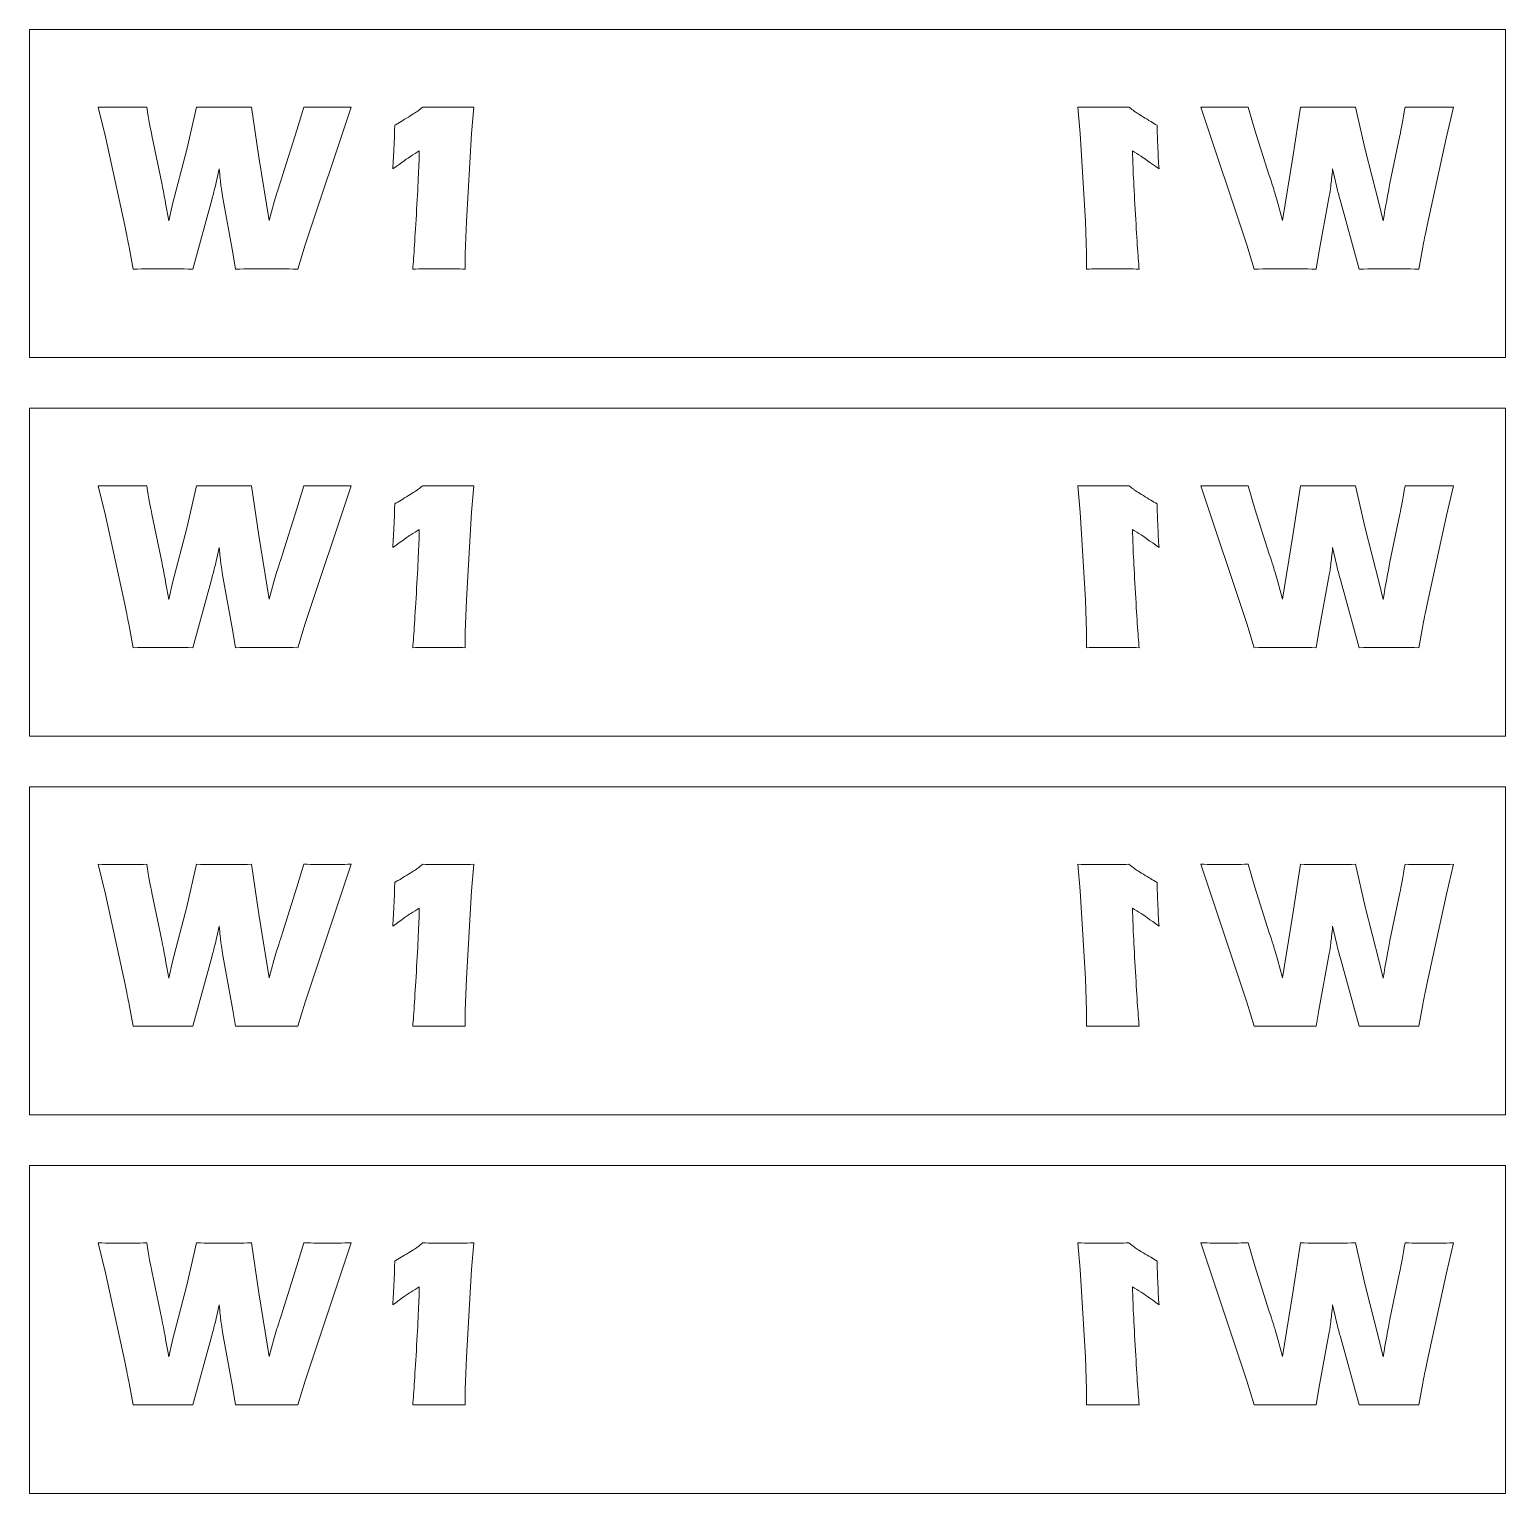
# Model space of a CAD drawing. Header units: millimetres. Extents: x 19 to 160, y -62 to -17.
# Drawn here: x 67.27 to 112.27, y -62.01 to -17.38 of the extents above; entities that cross this region are included whole.
import ezdxf

# ---------------------------------------------------------------- set-up
doc = ezdxf.new("R2010")
doc.units = ezdxf.units.MM
doc.header["$MEASUREMENT"] = 0
doc.layers.add('Layer 1', color=7, linetype='Continuous', lineweight=0)

# ---------------------------------------------------------------- blocks, each defined once
blk = doc.blocks.new('Block_8')
at = {"layer": 'Layer 1', "color": 250, "lineweight": 18, "true_color": 0x231f20}
for points, knots in [([(70.425, -24.686), (70.425, -24.686), (70.302, -24.02), (70.302, -24.02), (70.273, -23.864), (70.228, -23.644), (70.168, -23.362), (70.168, -23.362), (69.578, -20.66), (69.578, -20.66), (69.578, -20.66), (69.364, -19.748), (69.364, -19.748), (69.668, -19.753), (69.915, -19.756), (70.103, -19.756), (70.315, -19.756), (70.561, -19.753), (70.841, -19.748), (70.906, -20.141), (70.958, -20.43), (70.997, -20.613), (70.997, -20.613), (71.301, -22.071), (71.301, -22.071), (71.364, -22.384), (71.434, -22.766), (71.511, -23.217), (71.511, -23.217), (71.63, -22.711), (71.63, -22.711), (71.63, -22.711), (72.06, -21.04), (72.06, -21.04), (72.06, -21.04), (72.356, -19.748), (72.356, -19.748), (72.686, -19.753), (72.966, -19.756), (73.195, -19.756), (73.443, -19.756), (73.722, -19.753), (74.031, -19.748), (74.031, -19.748), (74.259, -21.271), (74.259, -21.271), (74.259, -21.271), (74.575, -23.21), (74.575, -23.21), (74.575, -23.21), (74.716, -22.678), (74.716, -22.678), (74.743, -22.587), (74.77, -22.494), (74.799, -22.4), (74.828, -22.306), (74.888, -22.119), (74.98, -21.839), (74.98, -21.839), (75.421, -20.45), (75.421, -20.45), (75.421, -20.45), (75.627, -19.748), (75.627, -19.748), (75.919, -19.751), (76.16, -19.752), (76.35, -19.752), (76.564, -19.752), (76.804, -19.751), (77.069, -19.748), (77.069, -19.748), (75.667, -23.952), (75.667, -23.952), (75.667, -23.952), (75.443, -24.686), (75.443, -24.686), (75.081, -24.681), (74.765, -24.679), (74.495, -24.679), (74.21, -24.679), (73.895, -24.681), (73.551, -24.686), (73.551, -24.686), (73.467, -24.19), (73.467, -24.19), (73.467, -24.19), (73.15, -22.465), (73.15, -22.465), (73.133, -22.361), (73.118, -22.255), (73.104, -22.145), (73.091, -22.035), (73.073, -21.864), (73.048, -21.633), (73.048, -21.633), (72.922, -22.194), (72.922, -22.194), (72.89, -22.319), (72.858, -22.446), (72.824, -22.573), (72.824, -22.573), (72.241, -24.686), (72.241, -24.686), (71.877, -24.681), (71.574, -24.679), (71.333, -24.679), (71.077, -24.679), (70.775, -24.681), (70.425, -24.686)], [0, 0, 0, 0, 1, 1, 1, 2, 2, 2, 3, 3, 3, 4, 4, 4, 5, 5, 5, 6, 6, 6, 7, 7, 7, 8, 8, 8, 9, 9, 9, 10, 10, 10, 11, 11, 11, 12, 12, 12, 13, 13, 13, 14, 14, 14, 15, 15, 15, 16, 16, 16, 17, 17, 17, 18, 18, 18, 19, 19, 19, 20, 20, 20, 21, 21, 21, 22, 22, 22, 23, 23, 23, 24, 24, 24, 25, 25, 25, 26, 26, 26, 27, 27, 27, 28, 28, 28, 29, 29, 29, 30, 30, 30, 31, 31, 31, 32, 32, 32, 33, 33, 33, 34, 34, 34, 35, 35, 35, 36, 36, 36, 36]), ([(78.95, -24.686), (78.981, -24.312), (79.021, -23.708), (79.069, -22.874), (79.117, -22.039), (79.144, -21.442), (79.151, -21.083), (79.062, -21.139), (78.976, -21.193), (78.891, -21.248), (78.807, -21.302), (78.624, -21.43), (78.343, -21.633), (78.357, -21.428), (78.37, -21.188), (78.382, -20.911), (78.394, -20.635), (78.4, -20.432), (78.4, -20.302), (78.523, -20.232), (78.662, -20.149), (78.817, -20.052), (78.972, -19.956), (79.067, -19.895), (79.102, -19.869), (79.137, -19.844), (79.189, -19.804), (79.259, -19.748), (79.474, -19.753), (79.722, -19.756), (80.002, -19.756), (80.267, -19.756), (80.539, -19.753), (80.817, -19.748), (80.817, -19.748), (80.744, -20.555), (80.744, -20.555), (80.744, -20.555), (80.588, -23.232), (80.588, -23.232), (80.588, -23.232), (80.552, -24.216), (80.552, -24.216), (80.552, -24.216), (80.552, -24.686), (80.552, -24.686), (80.347, -24.681), (80.098, -24.679), (79.804, -24.679), (79.461, -24.679), (79.177, -24.681), (78.95, -24.686)], [0, 0, 0, 0, 1, 1, 1, 2, 2, 2, 3, 3, 3, 4, 4, 4, 5, 5, 5, 6, 6, 6, 7, 7, 7, 8, 8, 8, 9, 9, 9, 10, 10, 10, 11, 11, 11, 12, 12, 12, 13, 13, 13, 14, 14, 14, 15, 15, 15, 16, 16, 16, 17, 17, 17, 17])]:
    blk.add_open_spline(points, degree=3, knots=knots, dxfattribs=at)
blk = doc.blocks.new('Block_9')
at = {"layer": 'Layer 1', "color": 250, "lineweight": 18, "true_color": 0x231f20}
for points, knots in [([(100.242, -24.679), (99.947, -24.679), (99.698, -24.681), (99.493, -24.686), (99.493, -24.686), (99.493, -24.216), (99.493, -24.216), (99.493, -24.216), (99.457, -23.232), (99.457, -23.232), (99.457, -23.232), (99.301, -20.555), (99.301, -20.555), (99.301, -20.555), (99.228, -19.748), (99.228, -19.748), (99.506, -19.753), (99.778, -19.756), (100.044, -19.756), (100.324, -19.756), (100.571, -19.753), (100.786, -19.748), (100.856, -19.804), (100.908, -19.844), (100.943, -19.869), (100.978, -19.895), (101.073, -19.956), (101.228, -20.052), (101.383, -20.149), (101.522, -20.232), (101.645, -20.302), (101.645, -20.432), (101.651, -20.635), (101.663, -20.911), (101.675, -21.188), (101.688, -21.428), (101.703, -21.633), (101.421, -21.43), (101.238, -21.302), (101.154, -21.248), (101.07, -21.193), (100.983, -21.139), (100.894, -21.083), (100.901, -21.442), (100.929, -22.039), (100.976, -22.874), (101.024, -23.708), (101.064, -24.312), (101.095, -24.686), (100.868, -24.681), (100.584, -24.679), (100.242, -24.679)], [0, 0, 0, 0, 1, 1, 1, 2, 2, 2, 3, 3, 3, 4, 4, 4, 5, 5, 5, 6, 6, 6, 7, 7, 7, 8, 8, 8, 9, 9, 9, 10, 10, 10, 11, 11, 11, 12, 12, 12, 13, 13, 13, 14, 14, 14, 15, 15, 15, 16, 16, 16, 17, 17, 17, 17]), ([(108.712, -24.679), (108.471, -24.679), (108.168, -24.681), (107.804, -24.686), (107.804, -24.686), (107.221, -22.573), (107.221, -22.573), (107.187, -22.446), (107.155, -22.319), (107.123, -22.194), (107.123, -22.194), (106.997, -21.633), (106.997, -21.633), (106.973, -21.864), (106.954, -22.035), (106.941, -22.145), (106.927, -22.255), (106.912, -22.361), (106.895, -22.465), (106.895, -22.465), (106.578, -24.19), (106.578, -24.19), (106.578, -24.19), (106.495, -24.686), (106.495, -24.686), (106.15, -24.681), (105.835, -24.679), (105.55, -24.679), (105.28, -24.679), (104.964, -24.681), (104.603, -24.686), (104.603, -24.686), (104.378, -23.952), (104.378, -23.952), (104.378, -23.952), (102.976, -19.748), (102.976, -19.748), (103.241, -19.751), (103.481, -19.752), (103.695, -19.752), (103.886, -19.752), (104.127, -19.751), (104.418, -19.748), (104.418, -19.748), (104.624, -20.45), (104.624, -20.45), (104.624, -20.45), (105.065, -21.839), (105.065, -21.839), (105.157, -22.119), (105.217, -22.306), (105.246, -22.4), (105.275, -22.494), (105.303, -22.587), (105.329, -22.678), (105.329, -22.678), (105.47, -23.21), (105.47, -23.21), (105.47, -23.21), (105.786, -21.271), (105.786, -21.271), (105.786, -21.271), (106.015, -19.748), (106.015, -19.748), (106.323, -19.753), (106.602, -19.756), (106.85, -19.756), (107.079, -19.756), (107.359, -19.753), (107.689, -19.748), (107.689, -19.748), (107.985, -21.04), (107.985, -21.04), (107.985, -21.04), (108.415, -22.711), (108.415, -22.711), (108.415, -22.711), (108.534, -23.217), (108.534, -23.217), (108.611, -22.766), (108.681, -22.384), (108.744, -22.071), (108.744, -22.071), (109.048, -20.613), (109.048, -20.613), (109.087, -20.43), (109.139, -20.141), (109.204, -19.748), (109.484, -19.753), (109.73, -19.756), (109.942, -19.756), (110.131, -19.756), (110.377, -19.753), (110.681, -19.748), (110.681, -19.748), (110.467, -20.66), (110.467, -20.66), (110.467, -20.66), (109.877, -23.362), (109.877, -23.362), (109.817, -23.644), (109.772, -23.864), (109.743, -24.02), (109.743, -24.02), (109.62, -24.686), (109.62, -24.686), (109.27, -24.681), (108.968, -24.679), (108.712, -24.679)], [0, 0, 0, 0, 1, 1, 1, 2, 2, 2, 3, 3, 3, 4, 4, 4, 5, 5, 5, 6, 6, 6, 7, 7, 7, 8, 8, 8, 9, 9, 9, 10, 10, 10, 11, 11, 11, 12, 12, 12, 13, 13, 13, 14, 14, 14, 15, 15, 15, 16, 16, 16, 17, 17, 17, 18, 18, 18, 19, 19, 19, 20, 20, 20, 21, 21, 21, 22, 22, 22, 23, 23, 23, 24, 24, 24, 25, 25, 25, 26, 26, 26, 27, 27, 27, 28, 28, 28, 29, 29, 29, 30, 30, 30, 31, 31, 31, 32, 32, 32, 33, 33, 33, 34, 34, 34, 35, 35, 35, 36, 36, 36, 36])]:
    blk.add_open_spline(points, degree=3, knots=knots, dxfattribs=at)
blk = doc.blocks.new('Block_10')
at = {"layer": 'Layer 1', "color": 250, "lineweight": 18, "true_color": 0x231f20}
for points, knots in [([(70.425, -36.227), (70.425, -36.227), (70.302, -35.561), (70.302, -35.561), (70.273, -35.404), (70.228, -35.185), (70.168, -34.903), (70.168, -34.903), (69.578, -32.2), (69.578, -32.2), (69.578, -32.2), (69.364, -31.289), (69.364, -31.289), (69.668, -31.294), (69.915, -31.296), (70.103, -31.296), (70.315, -31.296), (70.561, -31.294), (70.841, -31.289), (70.906, -31.682), (70.958, -31.97), (70.997, -32.153), (70.997, -32.153), (71.301, -33.611), (71.301, -33.611), (71.364, -33.925), (71.434, -34.307), (71.511, -34.758), (71.511, -34.758), (71.63, -34.251), (71.63, -34.251), (71.63, -34.251), (72.06, -32.58), (72.06, -32.58), (72.06, -32.58), (72.356, -31.289), (72.356, -31.289), (72.686, -31.294), (72.966, -31.296), (73.195, -31.296), (73.443, -31.296), (73.722, -31.294), (74.031, -31.289), (74.031, -31.289), (74.259, -32.812), (74.259, -32.812), (74.259, -32.812), (74.575, -34.751), (74.575, -34.751), (74.575, -34.751), (74.716, -34.219), (74.716, -34.219), (74.743, -34.127), (74.77, -34.034), (74.799, -33.94), (74.828, -33.846), (74.888, -33.659), (74.98, -33.38), (74.98, -33.38), (75.421, -31.991), (75.421, -31.991), (75.421, -31.991), (75.627, -31.289), (75.627, -31.289), (75.919, -31.291), (76.16, -31.292), (76.35, -31.292), (76.564, -31.292), (76.804, -31.291), (77.069, -31.289), (77.069, -31.289), (75.667, -35.492), (75.667, -35.492), (75.667, -35.492), (75.443, -36.227), (75.443, -36.227), (75.081, -36.222), (74.765, -36.219), (74.495, -36.219), (74.21, -36.219), (73.895, -36.222), (73.551, -36.227), (73.551, -36.227), (73.467, -35.731), (73.467, -35.731), (73.467, -35.731), (73.15, -34.006), (73.15, -34.006), (73.133, -33.902), (73.118, -33.795), (73.104, -33.685), (73.091, -33.576), (73.073, -33.405), (73.048, -33.174), (73.048, -33.174), (72.922, -33.734), (72.922, -33.734), (72.89, -33.86), (72.858, -33.986), (72.824, -34.114), (72.824, -34.114), (72.241, -36.227), (72.241, -36.227), (71.877, -36.222), (71.574, -36.219), (71.333, -36.219), (71.077, -36.219), (70.775, -36.222), (70.425, -36.227)], [0, 0, 0, 0, 1, 1, 1, 2, 2, 2, 3, 3, 3, 4, 4, 4, 5, 5, 5, 6, 6, 6, 7, 7, 7, 8, 8, 8, 9, 9, 9, 10, 10, 10, 11, 11, 11, 12, 12, 12, 13, 13, 13, 14, 14, 14, 15, 15, 15, 16, 16, 16, 17, 17, 17, 18, 18, 18, 19, 19, 19, 20, 20, 20, 21, 21, 21, 22, 22, 22, 23, 23, 23, 24, 24, 24, 25, 25, 25, 26, 26, 26, 27, 27, 27, 28, 28, 28, 29, 29, 29, 30, 30, 30, 31, 31, 31, 32, 32, 32, 33, 33, 33, 34, 34, 34, 35, 35, 35, 36, 36, 36, 36]), ([(78.95, -36.227), (78.981, -35.853), (79.021, -35.249), (79.069, -34.414), (79.117, -33.58), (79.144, -32.983), (79.151, -32.624), (79.062, -32.679), (78.976, -32.734), (78.891, -32.788), (78.807, -32.842), (78.624, -32.971), (78.343, -33.174), (78.357, -32.969), (78.37, -32.728), (78.382, -32.452), (78.394, -32.176), (78.4, -31.973), (78.4, -31.842), (78.523, -31.772), (78.662, -31.689), (78.817, -31.593), (78.972, -31.496), (79.067, -31.435), (79.102, -31.41), (79.137, -31.385), (79.189, -31.344), (79.259, -31.289), (79.474, -31.294), (79.722, -31.296), (80.002, -31.296), (80.267, -31.296), (80.539, -31.294), (80.817, -31.289), (80.817, -31.289), (80.744, -32.096), (80.744, -32.096), (80.744, -32.096), (80.588, -34.772), (80.588, -34.772), (80.588, -34.772), (80.552, -35.756), (80.552, -35.756), (80.552, -35.756), (80.552, -36.227), (80.552, -36.227), (80.347, -36.222), (80.098, -36.219), (79.804, -36.219), (79.461, -36.219), (79.177, -36.222), (78.95, -36.227)], [0, 0, 0, 0, 1, 1, 1, 2, 2, 2, 3, 3, 3, 4, 4, 4, 5, 5, 5, 6, 6, 6, 7, 7, 7, 8, 8, 8, 9, 9, 9, 10, 10, 10, 11, 11, 11, 12, 12, 12, 13, 13, 13, 14, 14, 14, 15, 15, 15, 16, 16, 16, 17, 17, 17, 17])]:
    blk.add_open_spline(points, degree=3, knots=knots, dxfattribs=at)
blk = doc.blocks.new('Block_11')
at = {"layer": 'Layer 1', "color": 250, "lineweight": 18, "true_color": 0x231f20}
for points, knots in [([(100.242, -36.219), (99.947, -36.219), (99.698, -36.222), (99.493, -36.227), (99.493, -36.227), (99.493, -35.756), (99.493, -35.756), (99.493, -35.756), (99.457, -34.772), (99.457, -34.772), (99.457, -34.772), (99.301, -32.096), (99.301, -32.096), (99.301, -32.096), (99.228, -31.289), (99.228, -31.289), (99.506, -31.294), (99.778, -31.296), (100.044, -31.296), (100.324, -31.296), (100.571, -31.294), (100.786, -31.289), (100.856, -31.344), (100.908, -31.385), (100.943, -31.41), (100.978, -31.435), (101.073, -31.496), (101.228, -31.593), (101.383, -31.689), (101.522, -31.772), (101.645, -31.842), (101.645, -31.973), (101.651, -32.176), (101.663, -32.452), (101.675, -32.728), (101.688, -32.969), (101.703, -33.174), (101.421, -32.971), (101.238, -32.842), (101.154, -32.788), (101.07, -32.734), (100.983, -32.679), (100.894, -32.624), (100.901, -32.983), (100.929, -33.58), (100.976, -34.414), (101.024, -35.249), (101.064, -35.853), (101.095, -36.227), (100.868, -36.222), (100.584, -36.219), (100.242, -36.219)], [0, 0, 0, 0, 1, 1, 1, 2, 2, 2, 3, 3, 3, 4, 4, 4, 5, 5, 5, 6, 6, 6, 7, 7, 7, 8, 8, 8, 9, 9, 9, 10, 10, 10, 11, 11, 11, 12, 12, 12, 13, 13, 13, 14, 14, 14, 15, 15, 15, 16, 16, 16, 17, 17, 17, 17]), ([(108.712, -36.219), (108.471, -36.219), (108.168, -36.222), (107.804, -36.227), (107.804, -36.227), (107.221, -34.114), (107.221, -34.114), (107.187, -33.986), (107.155, -33.86), (107.123, -33.734), (107.123, -33.734), (106.997, -33.174), (106.997, -33.174), (106.973, -33.405), (106.954, -33.576), (106.941, -33.685), (106.927, -33.795), (106.912, -33.902), (106.895, -34.006), (106.895, -34.006), (106.578, -35.731), (106.578, -35.731), (106.578, -35.731), (106.495, -36.227), (106.495, -36.227), (106.15, -36.222), (105.835, -36.219), (105.55, -36.219), (105.28, -36.219), (104.964, -36.222), (104.603, -36.227), (104.603, -36.227), (104.378, -35.492), (104.378, -35.492), (104.378, -35.492), (102.976, -31.289), (102.976, -31.289), (103.241, -31.291), (103.481, -31.292), (103.695, -31.292), (103.886, -31.292), (104.127, -31.291), (104.418, -31.289), (104.418, -31.289), (104.624, -31.991), (104.624, -31.991), (104.624, -31.991), (105.065, -33.38), (105.065, -33.38), (105.157, -33.659), (105.217, -33.846), (105.246, -33.94), (105.275, -34.034), (105.303, -34.127), (105.329, -34.219), (105.329, -34.219), (105.47, -34.751), (105.47, -34.751), (105.47, -34.751), (105.786, -32.812), (105.786, -32.812), (105.786, -32.812), (106.015, -31.289), (106.015, -31.289), (106.323, -31.294), (106.602, -31.296), (106.85, -31.296), (107.079, -31.296), (107.359, -31.294), (107.689, -31.289), (107.689, -31.289), (107.985, -32.58), (107.985, -32.58), (107.985, -32.58), (108.415, -34.251), (108.415, -34.251), (108.415, -34.251), (108.534, -34.758), (108.534, -34.758), (108.611, -34.307), (108.681, -33.925), (108.744, -33.611), (108.744, -33.611), (109.048, -32.153), (109.048, -32.153), (109.087, -31.97), (109.139, -31.682), (109.204, -31.289), (109.484, -31.294), (109.73, -31.296), (109.942, -31.296), (110.131, -31.296), (110.377, -31.294), (110.681, -31.289), (110.681, -31.289), (110.467, -32.2), (110.467, -32.2), (110.467, -32.2), (109.877, -34.903), (109.877, -34.903), (109.817, -35.185), (109.772, -35.404), (109.743, -35.561), (109.743, -35.561), (109.62, -36.227), (109.62, -36.227), (109.27, -36.222), (108.968, -36.219), (108.712, -36.219)], [0, 0, 0, 0, 1, 1, 1, 2, 2, 2, 3, 3, 3, 4, 4, 4, 5, 5, 5, 6, 6, 6, 7, 7, 7, 8, 8, 8, 9, 9, 9, 10, 10, 10, 11, 11, 11, 12, 12, 12, 13, 13, 13, 14, 14, 14, 15, 15, 15, 16, 16, 16, 17, 17, 17, 18, 18, 18, 19, 19, 19, 20, 20, 20, 21, 21, 21, 22, 22, 22, 23, 23, 23, 24, 24, 24, 25, 25, 25, 26, 26, 26, 27, 27, 27, 28, 28, 28, 29, 29, 29, 30, 30, 30, 31, 31, 31, 32, 32, 32, 33, 33, 33, 34, 34, 34, 35, 35, 35, 36, 36, 36, 36])]:
    blk.add_open_spline(points, degree=3, knots=knots, dxfattribs=at)
blk = doc.blocks.new('Block_12')
at = {"layer": 'Layer 1', "color": 250, "lineweight": 18, "true_color": 0x231f20}
for points, knots in [([(70.425, -47.767), (70.425, -47.767), (70.302, -47.102), (70.302, -47.102), (70.273, -46.945), (70.228, -46.725), (70.168, -46.443), (70.168, -46.443), (69.578, -43.741), (69.578, -43.741), (69.578, -43.741), (69.364, -42.829), (69.364, -42.829), (69.668, -42.834), (69.915, -42.837), (70.103, -42.837), (70.315, -42.837), (70.561, -42.834), (70.841, -42.829), (70.906, -43.223), (70.958, -43.511), (70.997, -43.694), (70.997, -43.694), (71.301, -45.152), (71.301, -45.152), (71.364, -45.465), (71.434, -45.848), (71.511, -46.298), (71.511, -46.298), (71.63, -45.792), (71.63, -45.792), (71.63, -45.792), (72.06, -44.121), (72.06, -44.121), (72.06, -44.121), (72.356, -42.829), (72.356, -42.829), (72.686, -42.834), (72.966, -42.837), (73.195, -42.837), (73.443, -42.837), (73.722, -42.834), (74.031, -42.829), (74.031, -42.829), (74.259, -44.352), (74.259, -44.352), (74.259, -44.352), (74.575, -46.291), (74.575, -46.291), (74.575, -46.291), (74.716, -45.759), (74.716, -45.759), (74.743, -45.668), (74.77, -45.575), (74.799, -45.481), (74.828, -45.387), (74.888, -45.2), (74.98, -44.92), (74.98, -44.92), (75.421, -43.531), (75.421, -43.531), (75.421, -43.531), (75.627, -42.829), (75.627, -42.829), (75.919, -42.832), (76.16, -42.833), (76.35, -42.833), (76.564, -42.833), (76.804, -42.832), (77.069, -42.829), (77.069, -42.829), (75.667, -47.033), (75.667, -47.033), (75.667, -47.033), (75.443, -47.767), (75.443, -47.767), (75.081, -47.762), (74.765, -47.76), (74.495, -47.76), (74.21, -47.76), (73.895, -47.762), (73.551, -47.767), (73.551, -47.767), (73.467, -47.272), (73.467, -47.272), (73.467, -47.272), (73.15, -45.546), (73.15, -45.546), (73.133, -45.442), (73.118, -45.336), (73.104, -45.226), (73.091, -45.116), (73.073, -44.946), (73.048, -44.714), (73.048, -44.714), (72.922, -45.275), (72.922, -45.275), (72.89, -45.4), (72.858, -45.527), (72.824, -45.655), (72.824, -45.655), (72.241, -47.767), (72.241, -47.767), (71.877, -47.762), (71.574, -47.76), (71.333, -47.76), (71.077, -47.76), (70.775, -47.762), (70.425, -47.767)], [0, 0, 0, 0, 1, 1, 1, 2, 2, 2, 3, 3, 3, 4, 4, 4, 5, 5, 5, 6, 6, 6, 7, 7, 7, 8, 8, 8, 9, 9, 9, 10, 10, 10, 11, 11, 11, 12, 12, 12, 13, 13, 13, 14, 14, 14, 15, 15, 15, 16, 16, 16, 17, 17, 17, 18, 18, 18, 19, 19, 19, 20, 20, 20, 21, 21, 21, 22, 22, 22, 23, 23, 23, 24, 24, 24, 25, 25, 25, 26, 26, 26, 27, 27, 27, 28, 28, 28, 29, 29, 29, 30, 30, 30, 31, 31, 31, 32, 32, 32, 33, 33, 33, 34, 34, 34, 35, 35, 35, 36, 36, 36, 36]), ([(78.95, -47.767), (78.981, -47.393), (79.021, -46.789), (79.069, -45.955), (79.117, -45.12), (79.144, -44.524), (79.151, -44.164), (79.062, -44.22), (78.976, -44.274), (78.891, -44.329), (78.807, -44.383), (78.624, -44.511), (78.343, -44.714), (78.357, -44.509), (78.37, -44.269), (78.382, -43.992), (78.394, -43.716), (78.4, -43.513), (78.4, -43.383), (78.523, -43.313), (78.662, -43.23), (78.817, -43.133), (78.972, -43.037), (79.067, -42.976), (79.102, -42.951), (79.137, -42.925), (79.189, -42.885), (79.259, -42.829), (79.474, -42.834), (79.722, -42.837), (80.002, -42.837), (80.267, -42.837), (80.539, -42.834), (80.817, -42.829), (80.817, -42.829), (80.744, -43.636), (80.744, -43.636), (80.744, -43.636), (80.588, -46.313), (80.588, -46.313), (80.588, -46.313), (80.552, -47.297), (80.552, -47.297), (80.552, -47.297), (80.552, -47.767), (80.552, -47.767), (80.347, -47.762), (80.098, -47.76), (79.804, -47.76), (79.461, -47.76), (79.177, -47.762), (78.95, -47.767)], [0, 0, 0, 0, 1, 1, 1, 2, 2, 2, 3, 3, 3, 4, 4, 4, 5, 5, 5, 6, 6, 6, 7, 7, 7, 8, 8, 8, 9, 9, 9, 10, 10, 10, 11, 11, 11, 12, 12, 12, 13, 13, 13, 14, 14, 14, 15, 15, 15, 16, 16, 16, 17, 17, 17, 17])]:
    blk.add_open_spline(points, degree=3, knots=knots, dxfattribs=at)
blk = doc.blocks.new('Block_13')
at = {"layer": 'Layer 1', "color": 250, "lineweight": 18, "true_color": 0x231f20}
for points, knots in [([(100.242, -47.76), (99.947, -47.76), (99.698, -47.762), (99.493, -47.767), (99.493, -47.767), (99.493, -47.297), (99.493, -47.297), (99.493, -47.297), (99.457, -46.313), (99.457, -46.313), (99.457, -46.313), (99.301, -43.636), (99.301, -43.636), (99.301, -43.636), (99.228, -42.829), (99.228, -42.829), (99.506, -42.834), (99.778, -42.837), (100.044, -42.837), (100.324, -42.837), (100.571, -42.834), (100.786, -42.829), (100.856, -42.885), (100.908, -42.925), (100.943, -42.951), (100.978, -42.976), (101.073, -43.037), (101.228, -43.133), (101.383, -43.23), (101.522, -43.313), (101.645, -43.383), (101.645, -43.513), (101.651, -43.716), (101.663, -43.992), (101.675, -44.269), (101.688, -44.509), (101.703, -44.714), (101.421, -44.511), (101.238, -44.383), (101.154, -44.329), (101.07, -44.274), (100.983, -44.22), (100.894, -44.164), (100.901, -44.524), (100.929, -45.12), (100.976, -45.955), (101.024, -46.789), (101.064, -47.393), (101.095, -47.767), (100.868, -47.762), (100.584, -47.76), (100.242, -47.76)], [0, 0, 0, 0, 1, 1, 1, 2, 2, 2, 3, 3, 3, 4, 4, 4, 5, 5, 5, 6, 6, 6, 7, 7, 7, 8, 8, 8, 9, 9, 9, 10, 10, 10, 11, 11, 11, 12, 12, 12, 13, 13, 13, 14, 14, 14, 15, 15, 15, 16, 16, 16, 17, 17, 17, 17]), ([(108.712, -47.76), (108.471, -47.76), (108.168, -47.762), (107.804, -47.767), (107.804, -47.767), (107.221, -45.655), (107.221, -45.655), (107.187, -45.527), (107.155, -45.4), (107.123, -45.275), (107.123, -45.275), (106.997, -44.714), (106.997, -44.714), (106.973, -44.946), (106.954, -45.116), (106.941, -45.226), (106.927, -45.336), (106.912, -45.442), (106.895, -45.546), (106.895, -45.546), (106.578, -47.272), (106.578, -47.272), (106.578, -47.272), (106.495, -47.767), (106.495, -47.767), (106.15, -47.762), (105.835, -47.76), (105.55, -47.76), (105.28, -47.76), (104.964, -47.762), (104.603, -47.767), (104.603, -47.767), (104.378, -47.033), (104.378, -47.033), (104.378, -47.033), (102.976, -42.829), (102.976, -42.829), (103.241, -42.832), (103.481, -42.833), (103.695, -42.833), (103.886, -42.833), (104.127, -42.832), (104.418, -42.829), (104.418, -42.829), (104.624, -43.531), (104.624, -43.531), (104.624, -43.531), (105.065, -44.92), (105.065, -44.92), (105.157, -45.2), (105.217, -45.387), (105.246, -45.481), (105.275, -45.575), (105.303, -45.668), (105.329, -45.759), (105.329, -45.759), (105.47, -46.291), (105.47, -46.291), (105.47, -46.291), (105.786, -44.352), (105.786, -44.352), (105.786, -44.352), (106.015, -42.829), (106.015, -42.829), (106.323, -42.834), (106.602, -42.837), (106.85, -42.837), (107.079, -42.837), (107.359, -42.834), (107.689, -42.829), (107.689, -42.829), (107.985, -44.121), (107.985, -44.121), (107.985, -44.121), (108.415, -45.792), (108.415, -45.792), (108.415, -45.792), (108.534, -46.298), (108.534, -46.298), (108.611, -45.848), (108.681, -45.465), (108.744, -45.152), (108.744, -45.152), (109.048, -43.694), (109.048, -43.694), (109.087, -43.511), (109.139, -43.223), (109.204, -42.829), (109.484, -42.834), (109.73, -42.837), (109.942, -42.837), (110.131, -42.837), (110.377, -42.834), (110.681, -42.829), (110.681, -42.829), (110.467, -43.741), (110.467, -43.741), (110.467, -43.741), (109.877, -46.443), (109.877, -46.443), (109.817, -46.725), (109.772, -46.945), (109.743, -47.102), (109.743, -47.102), (109.62, -47.767), (109.62, -47.767), (109.27, -47.762), (108.968, -47.76), (108.712, -47.76)], [0, 0, 0, 0, 1, 1, 1, 2, 2, 2, 3, 3, 3, 4, 4, 4, 5, 5, 5, 6, 6, 6, 7, 7, 7, 8, 8, 8, 9, 9, 9, 10, 10, 10, 11, 11, 11, 12, 12, 12, 13, 13, 13, 14, 14, 14, 15, 15, 15, 16, 16, 16, 17, 17, 17, 18, 18, 18, 19, 19, 19, 20, 20, 20, 21, 21, 21, 22, 22, 22, 23, 23, 23, 24, 24, 24, 25, 25, 25, 26, 26, 26, 27, 27, 27, 28, 28, 28, 29, 29, 29, 30, 30, 30, 31, 31, 31, 32, 32, 32, 33, 33, 33, 34, 34, 34, 35, 35, 35, 36, 36, 36, 36])]:
    blk.add_open_spline(points, degree=3, knots=knots, dxfattribs=at)
blk = doc.blocks.new('Block_14')
at = {"layer": 'Layer 1', "color": 250, "lineweight": 18, "true_color": 0x231f20}
for points, knots in [([(70.425, -59.308), (70.425, -59.308), (70.302, -58.642), (70.302, -58.642), (70.273, -58.485), (70.228, -58.266), (70.168, -57.984), (70.168, -57.984), (69.578, -55.282), (69.578, -55.282), (69.578, -55.282), (69.364, -54.37), (69.364, -54.37), (69.668, -54.375), (69.915, -54.377), (70.103, -54.377), (70.315, -54.377), (70.561, -54.375), (70.841, -54.37), (70.906, -54.763), (70.958, -55.051), (70.997, -55.235), (70.997, -55.235), (71.301, -56.692), (71.301, -56.692), (71.364, -57.006), (71.434, -57.388), (71.511, -57.839), (71.511, -57.839), (71.63, -57.333), (71.63, -57.333), (71.63, -57.333), (72.06, -55.661), (72.06, -55.661), (72.06, -55.661), (72.356, -54.37), (72.356, -54.37), (72.686, -54.375), (72.966, -54.377), (73.195, -54.377), (73.443, -54.377), (73.722, -54.375), (74.031, -54.37), (74.031, -54.37), (74.259, -55.893), (74.259, -55.893), (74.259, -55.893), (74.575, -57.832), (74.575, -57.832), (74.575, -57.832), (74.716, -57.3), (74.716, -57.3), (74.743, -57.208), (74.77, -57.116), (74.799, -57.021), (74.828, -56.927), (74.888, -56.741), (74.98, -56.461), (74.98, -56.461), (75.421, -55.072), (75.421, -55.072), (75.421, -55.072), (75.627, -54.37), (75.627, -54.37), (75.919, -54.372), (76.16, -54.374), (76.35, -54.374), (76.564, -54.374), (76.804, -54.372), (77.069, -54.37), (77.069, -54.37), (75.667, -58.573), (75.667, -58.573), (75.667, -58.573), (75.443, -59.308), (75.443, -59.308), (75.081, -59.303), (74.765, -59.3), (74.495, -59.3), (74.21, -59.3), (73.895, -59.303), (73.551, -59.308), (73.551, -59.308), (73.467, -58.812), (73.467, -58.812), (73.467, -58.812), (73.15, -57.087), (73.15, -57.087), (73.133, -56.983), (73.118, -56.876), (73.104, -56.767), (73.091, -56.657), (73.073, -56.486), (73.048, -56.255), (73.048, -56.255), (72.922, -56.815), (72.922, -56.815), (72.89, -56.941), (72.858, -57.067), (72.824, -57.195), (72.824, -57.195), (72.241, -59.308), (72.241, -59.308), (71.877, -59.303), (71.574, -59.3), (71.333, -59.3), (71.077, -59.3), (70.775, -59.303), (70.425, -59.308)], [0, 0, 0, 0, 1, 1, 1, 2, 2, 2, 3, 3, 3, 4, 4, 4, 5, 5, 5, 6, 6, 6, 7, 7, 7, 8, 8, 8, 9, 9, 9, 10, 10, 10, 11, 11, 11, 12, 12, 12, 13, 13, 13, 14, 14, 14, 15, 15, 15, 16, 16, 16, 17, 17, 17, 18, 18, 18, 19, 19, 19, 20, 20, 20, 21, 21, 21, 22, 22, 22, 23, 23, 23, 24, 24, 24, 25, 25, 25, 26, 26, 26, 27, 27, 27, 28, 28, 28, 29, 29, 29, 30, 30, 30, 31, 31, 31, 32, 32, 32, 33, 33, 33, 34, 34, 34, 35, 35, 35, 36, 36, 36, 36]), ([(78.95, -59.308), (78.981, -58.934), (79.021, -58.33), (79.069, -57.495), (79.117, -56.661), (79.144, -56.064), (79.151, -55.705), (79.062, -55.76), (78.976, -55.815), (78.891, -55.869), (78.807, -55.924), (78.624, -56.052), (78.343, -56.255), (78.357, -56.05), (78.37, -55.809), (78.382, -55.533), (78.394, -55.257), (78.4, -55.054), (78.4, -54.923), (78.523, -54.853), (78.662, -54.77), (78.817, -54.674), (78.972, -54.577), (79.067, -54.517), (79.102, -54.491), (79.137, -54.466), (79.189, -54.425), (79.259, -54.37), (79.474, -54.375), (79.722, -54.377), (80.002, -54.377), (80.267, -54.377), (80.539, -54.375), (80.817, -54.37), (80.817, -54.37), (80.744, -55.177), (80.744, -55.177), (80.744, -55.177), (80.588, -57.853), (80.588, -57.853), (80.588, -57.853), (80.552, -58.837), (80.552, -58.837), (80.552, -58.837), (80.552, -59.308), (80.552, -59.308), (80.347, -59.303), (80.098, -59.3), (79.804, -59.3), (79.461, -59.3), (79.177, -59.303), (78.95, -59.308)], [0, 0, 0, 0, 1, 1, 1, 2, 2, 2, 3, 3, 3, 4, 4, 4, 5, 5, 5, 6, 6, 6, 7, 7, 7, 8, 8, 8, 9, 9, 9, 10, 10, 10, 11, 11, 11, 12, 12, 12, 13, 13, 13, 14, 14, 14, 15, 15, 15, 16, 16, 16, 17, 17, 17, 17])]:
    blk.add_open_spline(points, degree=3, knots=knots, dxfattribs=at)
blk = doc.blocks.new('Block_15')
at = {"layer": 'Layer 1', "color": 250, "lineweight": 18, "true_color": 0x231f20}
for points, knots in [([(100.242, -59.3), (99.947, -59.3), (99.698, -59.303), (99.493, -59.308), (99.493, -59.308), (99.493, -58.837), (99.493, -58.837), (99.493, -58.837), (99.457, -57.853), (99.457, -57.853), (99.457, -57.853), (99.301, -55.177), (99.301, -55.177), (99.301, -55.177), (99.228, -54.37), (99.228, -54.37), (99.506, -54.375), (99.778, -54.377), (100.044, -54.377), (100.324, -54.377), (100.571, -54.375), (100.786, -54.37), (100.856, -54.425), (100.908, -54.466), (100.943, -54.491), (100.978, -54.517), (101.073, -54.577), (101.228, -54.674), (101.383, -54.77), (101.522, -54.853), (101.645, -54.923), (101.645, -55.054), (101.651, -55.257), (101.663, -55.533), (101.675, -55.809), (101.688, -56.05), (101.703, -56.255), (101.421, -56.052), (101.238, -55.924), (101.154, -55.869), (101.07, -55.815), (100.983, -55.76), (100.894, -55.705), (100.901, -56.064), (100.929, -56.661), (100.976, -57.495), (101.024, -58.33), (101.064, -58.934), (101.095, -59.308), (100.868, -59.303), (100.584, -59.3), (100.242, -59.3)], [0, 0, 0, 0, 1, 1, 1, 2, 2, 2, 3, 3, 3, 4, 4, 4, 5, 5, 5, 6, 6, 6, 7, 7, 7, 8, 8, 8, 9, 9, 9, 10, 10, 10, 11, 11, 11, 12, 12, 12, 13, 13, 13, 14, 14, 14, 15, 15, 15, 16, 16, 16, 17, 17, 17, 17]), ([(108.712, -59.3), (108.471, -59.3), (108.168, -59.303), (107.804, -59.308), (107.804, -59.308), (107.221, -57.195), (107.221, -57.195), (107.187, -57.067), (107.155, -56.941), (107.123, -56.815), (107.123, -56.815), (106.997, -56.255), (106.997, -56.255), (106.973, -56.486), (106.954, -56.657), (106.941, -56.767), (106.927, -56.876), (106.912, -56.983), (106.895, -57.087), (106.895, -57.087), (106.578, -58.812), (106.578, -58.812), (106.578, -58.812), (106.495, -59.308), (106.495, -59.308), (106.15, -59.303), (105.835, -59.3), (105.55, -59.3), (105.28, -59.3), (104.964, -59.303), (104.603, -59.308), (104.603, -59.308), (104.378, -58.573), (104.378, -58.573), (104.378, -58.573), (102.976, -54.37), (102.976, -54.37), (103.241, -54.372), (103.481, -54.374), (103.695, -54.374), (103.886, -54.374), (104.127, -54.372), (104.418, -54.37), (104.418, -54.37), (104.624, -55.072), (104.624, -55.072), (104.624, -55.072), (105.065, -56.461), (105.065, -56.461), (105.157, -56.741), (105.217, -56.927), (105.246, -57.021), (105.275, -57.116), (105.303, -57.208), (105.329, -57.3), (105.329, -57.3), (105.47, -57.832), (105.47, -57.832), (105.47, -57.832), (105.786, -55.893), (105.786, -55.893), (105.786, -55.893), (106.015, -54.37), (106.015, -54.37), (106.323, -54.375), (106.602, -54.377), (106.85, -54.377), (107.079, -54.377), (107.359, -54.375), (107.689, -54.37), (107.689, -54.37), (107.985, -55.661), (107.985, -55.661), (107.985, -55.661), (108.415, -57.333), (108.415, -57.333), (108.415, -57.333), (108.534, -57.839), (108.534, -57.839), (108.611, -57.388), (108.681, -57.006), (108.744, -56.692), (108.744, -56.692), (109.048, -55.235), (109.048, -55.235), (109.087, -55.051), (109.139, -54.763), (109.204, -54.37), (109.484, -54.375), (109.73, -54.377), (109.942, -54.377), (110.131, -54.377), (110.377, -54.375), (110.681, -54.37), (110.681, -54.37), (110.467, -55.282), (110.467, -55.282), (110.467, -55.282), (109.877, -57.984), (109.877, -57.984), (109.817, -58.266), (109.772, -58.485), (109.743, -58.642), (109.743, -58.642), (109.62, -59.308), (109.62, -59.308), (109.27, -59.303), (108.968, -59.3), (108.712, -59.3)], [0, 0, 0, 0, 1, 1, 1, 2, 2, 2, 3, 3, 3, 4, 4, 4, 5, 5, 5, 6, 6, 6, 7, 7, 7, 8, 8, 8, 9, 9, 9, 10, 10, 10, 11, 11, 11, 12, 12, 12, 13, 13, 13, 14, 14, 14, 15, 15, 15, 16, 16, 16, 17, 17, 17, 18, 18, 18, 19, 19, 19, 20, 20, 20, 21, 21, 21, 22, 22, 22, 23, 23, 23, 24, 24, 24, 25, 25, 25, 26, 26, 26, 27, 27, 27, 28, 28, 28, 29, 29, 29, 30, 30, 30, 31, 31, 31, 32, 32, 32, 33, 33, 33, 34, 34, 34, 35, 35, 35, 36, 36, 36, 36])]:
    blk.add_open_spline(points, degree=3, knots=knots, dxfattribs=at)

msp = doc.modelspace()

# ---------------------------------------------------------------- linework, layer by layer
at = {"layer": 'Layer 1', "color": 250, "lineweight": 18, "true_color": 0x231f20}
for points in [[(112.266, -27.385), (67.266, -27.385), (67.266, -17.385), (112.266, -17.385)], [(112.266, -38.926), (67.266, -38.926), (67.266, -28.926), (112.266, -28.926)], [(112.266, -50.466), (67.266, -50.466), (67.266, -40.466), (112.266, -40.466)], [(112.266, -62.007), (67.266, -62.007), (67.266, -52.007), (112.266, -52.007)]]:
    msp.add_lwpolyline(points, close=True, dxfattribs=at)

# ---------------------------------------------------------------- block references
at = {"layer": 'Layer 1'}
for name in ['Block_8', 'Block_9', 'Block_10', 'Block_11', 'Block_12', 'Block_13', 'Block_14', 'Block_15']:
    msp.add_blockref(name, (0, 0), dxfattribs=at)

doc.saveas('drawing.dxf')
